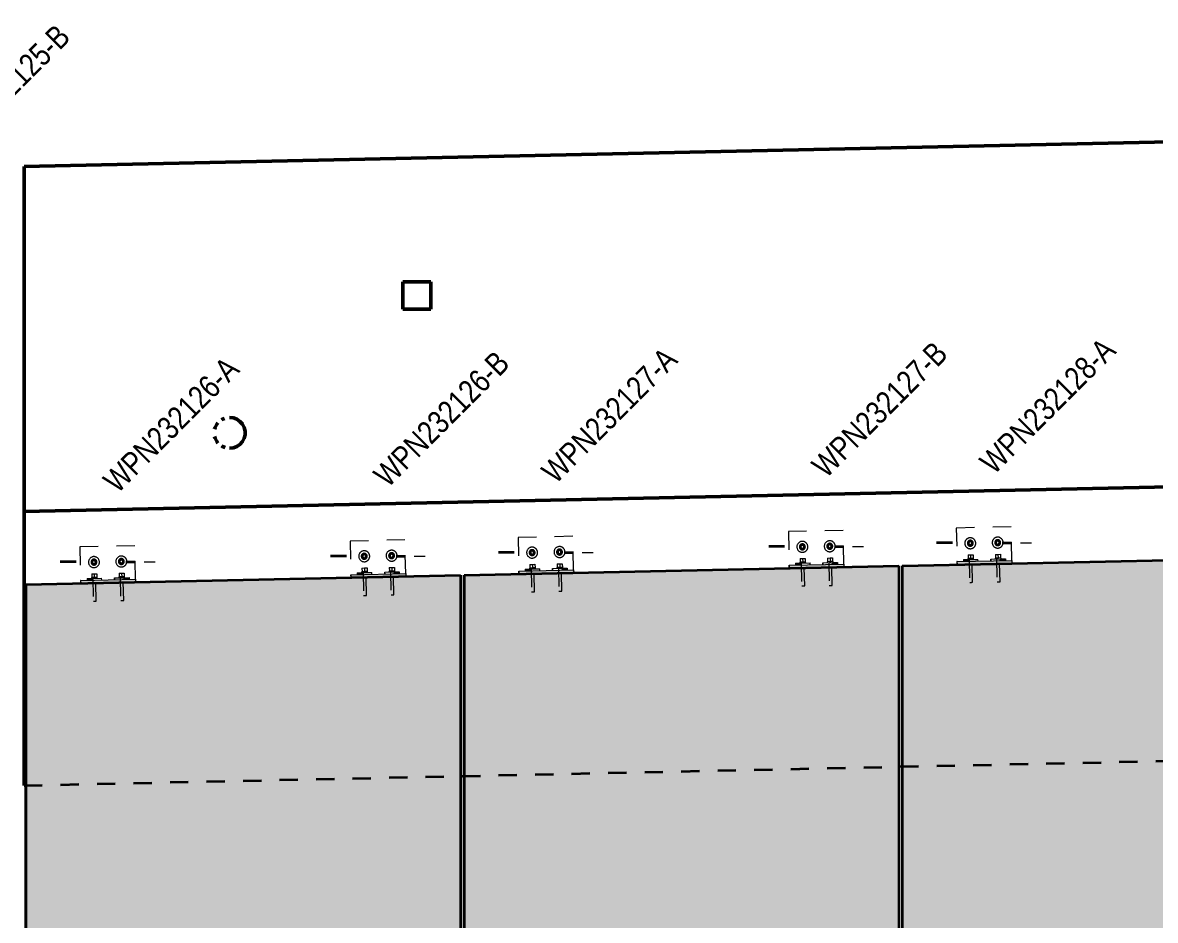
# Model space of a CAD drawing. Header units: metres. Extents: x -1146 to -1084, y 3 to 546.
# Drawn here: x -1102.84 to -1096.64, y 17.47 to 22.38 of the extents above; entities that cross this region are included whole.
import ezdxf

# ---------------------------------------------------------------- set-up
doc = ezdxf.new("R2010")
doc.units = ezdxf.units.M
doc.linetypes.add('JacobsDash', pattern=[0.0045, 0.003, -0.0015])
for name, color, linetype, lineweight in [('A-DETL', 7, 'Continuous', 13), ('A-GENM', 7, 'Continuous', 35), ('S-BEAM', 7, 'Continuous', 50), ('S-FNDN', 7, 'Continuous', 50), ('S-FNDN-HDLN', 7, 'JacobsDash', 18), ('S-FNDN-IDEN', 7, 'Continuous', 18), ('S-FSTN', 7, 'Continuous', 18)]:
    doc.layers.add(name, color=color, linetype=linetype, lineweight=lineweight)
doc.styles.add('Arial Narrow', font='ARIALN.TTF', dxfattribs={"height": 0.125})

# ---------------------------------------------------------------- blocks, each defined once
blk = doc.blocks.new('BR08_20_GEN_WPC_PrecastPanel_Wall__4point - BR08_20_GEN_WPC_PrecastPanel_Wall__4point-8403113-DRG-2873193 - ELEVATION - FASCIA PANEL AT ABUTMENT B')
at = {"layer": 'A-GENM', "true_color": 0xc0c0c0}
h = blk.add_hatch(color=9, dxfattribs=at)
h.paths.add_polyline_path([(-1131.0121, 19.4074), (-1131.0119, 19.4074), (-1130.8249, 19.4114)])
h.paths.add_polyline_path([(-1129.2318, 19.4456), (-1129.2318, 19.4456), (-1129.1832, 19.4466)])
for points in [[(-1128.632, 14.7133), (-1128.632, 19.4585), (-1131.0119, 19.4074), (-1131.0119, 14.7238)], [(-1131.0121, 14.7238), (-1131.0119, 14.7238), (-1131.0121, 18.0756)]]:
    blk.add_hatch(color=9, dxfattribs=at).paths.add_polyline_path(points)
at = {"layer": 'A-GENM'}
for p, q in [((-1131.0119, 19.4074), (-1128.632, 19.4585)), ((-1128.632, 19.4585), (-1128.632, 14.7133)), ((-1131.0121, 19.4074), (-1131.0119, 19.4074)), ((-1131.0121, 19.4074), (-1131.0121, 14.7238)), ((-1131.0119, 14.7238), (-1131.0119, 19.4074)), ((-1131.0121, 14.7238), (-1131.0119, 14.7238)), ((-1128.632, 14.7133), (-1131.0119, 14.7238))]:
    blk.add_line(p, q, dxfattribs=at)
blk = doc.blocks.new('BR08_20_GEN_WPC_PrecastPanel_Wall__4point - BR08_20_GEN_WPC_PrecastPanel_Wall__4point-8403114-DRG-2873193 - ELEVATION - FASCIA PANEL AT ABUTMENT B')
at = {"layer": 'A-GENM', "true_color": 0xc0c0c0}
h = blk.add_hatch(color=9, dxfattribs=at)
h.paths.add_polyline_path([(-1133.412, 19.3558), (-1133.4047, 19.356), (-1133.4047, 19.356)])
h.paths.add_polyline_path([(-1131.6318, 19.394), (-1131.6318, 19.394), (-1131.5871, 19.3949)])
for points in [[(-1131.032, 14.7229), (-1131.0319, 19.4068), (-1133.4119, 19.3558), (-1133.4119, 14.7292), (-1131.9976, 14.7254)], [(-1133.412, 14.7292), (-1133.4119, 14.7292), (-1133.412, 18.0756)]]:
    blk.add_hatch(color=9, dxfattribs=at).paths.add_polyline_path(points)
at = {"layer": 'A-GENM'}
for p, q in [((-1133.4119, 19.3558), (-1131.0319, 19.4068)), ((-1131.0319, 19.4068), (-1131.032, 14.7229)), ((-1133.412, 19.3558), (-1133.4119, 19.3558)), ((-1133.412, 19.3558), (-1133.412, 14.7292)), ((-1133.4119, 14.7292), (-1133.4119, 19.3558)), ((-1133.412, 14.7292), (-1133.4119, 14.7292)), ((-1131.032, 14.7229), (-1133.4119, 14.7292))]:
    blk.add_line(p, q, dxfattribs=at)
blk = doc.blocks.new('BR08_20_GEN_WPC_PrecastPanel_Wall__4point - BR08_20_GEN_WPC_PrecastPanel_Wall__4point-8391037-DRG-2873193 - ELEVATION - FASCIA PANEL AT ABUTMENT B')
at = {"layer": 'A-GENM', "true_color": 0xc0c0c0}
h = blk.add_hatch(color=9, dxfattribs=at)
h.paths.add_polyline_path([(-1135.5117, 19.3105), (-1135.5117, 19.3105), (-1135.4569, 19.3117)])
h.paths.add_polyline_path([(-1135.8118, 19.3041), (-1135.8117, 19.3041), (-1135.75, 19.3054)])
h.paths.add_polyline_path([(-1134.0316, 19.3423), (-1134.0316, 19.3423), (-1133.991, 19.3432)])
for points in [[(-1133.4318, 14.7293), (-1133.4317, 19.3552), (-1135.8117, 19.3041), (-1135.8117, 14.7432)], [(-1135.8118, 14.7432), (-1135.8117, 14.7432), (-1135.8118, 18.0756)]]:
    blk.add_hatch(color=9, dxfattribs=at).paths.add_polyline_path(points)
at = {"layer": 'A-GENM'}
for p, q in [((-1135.8118, 19.3041), (-1135.8117, 19.3041)), ((-1135.8118, 19.3041), (-1135.8118, 14.7432)), ((-1135.8117, 19.3041), (-1133.4317, 19.3552)), ((-1135.8117, 14.7432), (-1135.8117, 19.3041)), ((-1133.4317, 19.3552), (-1133.4318, 14.7293)), ((-1135.8118, 14.7432), (-1135.8117, 14.7432)), ((-1133.4318, 14.7293), (-1135.8117, 14.7432))]:
    blk.add_line(p, q, dxfattribs=at)
blk = doc.blocks.new('20_BR04_Wall_Panel_Bracket_Connection - 20_BR04_Wall_Panel_Bracket_Connection-V9-DRG-2873193 - ELEVATION - FASCIA PANEL AT ABUTMENT B')
at = {"layer": 'S-FSTN', "linetype": 'JacobsDash', "lineweight": 9, "true_color": 0xc0c0c0}
for points in [[(-1130.712, 19.4138), (-1130.4121, 19.4203), (-1130.4124, 19.4362), (-1130.7124, 19.4298), (-1130.7123, 19.4253)], [(-1130.6774, 19.4306), (-1130.6401, 19.4314), (-1130.6447, 19.4344), (-1130.6504, 19.4391), (-1130.6518, 19.4411), (-1130.6776, 19.4406), (-1130.6775, 19.4362)], [(-1130.4845, 19.4347), (-1130.4475, 19.4355), (-1130.4477, 19.4455), (-1130.4734, 19.4449), (-1130.4779, 19.4401), (-1130.4826, 19.4362)]]:
    blk.add_hatch(color=9, dxfattribs=at).paths.add_polyline_path(points)
at = {"layer": 'S-FSTN', "linetype": 'JacobsDash', "lineweight": 9}
for p, q in [((-1130.4166, 19.6202), (-1130.7165, 19.6138)), ((-1130.7165, 19.6138), (-1130.7125, 19.4298)), ((-1130.7165, 19.6138), (-1130.7165, 19.6138)), ((-1130.4126, 19.4362), (-1130.4166, 19.6202)), ((-1130.6398, 19.5605), (-1130.6398, 19.5605)), ((-1130.4898, 19.5638), (-1130.4898, 19.5638)), ((-1130.6398, 19.5385), (-1130.6399, 19.5385)), ((-1130.6399, 19.5225), (-1130.6397, 19.5225)), ((-1130.6396, 19.5005), (-1130.6396, 19.5005)), ((-1130.4898, 19.5417), (-1130.49, 19.5417)), ((-1130.4899, 19.5257), (-1130.4897, 19.5257)), ((-1130.4896, 19.5038), (-1130.4896, 19.5038)), ((-1130.7126, 19.4298), (-1130.7122, 19.4138)), ((-1130.7124, 19.4298), (-1130.7126, 19.4298)), ((-1130.7125, 19.4298), (-1130.7124, 19.4298)), ((-1130.6777, 19.4406), (-1130.6775, 19.4306)), ((-1130.6518, 19.4411), (-1130.5976, 19.4423)), ((-1130.5974, 19.4323), (-1130.5976, 19.4423)), ((-1130.5277, 19.4438), (-1130.5275, 19.4338)), ((-1130.5276, 19.4438), (-1130.4732, 19.4449)), ((-1130.5274, 19.4338), (-1130.5276, 19.4438))]:
    blk.add_line(p, q, dxfattribs=at)
at = {"layer": 'S-FSTN', "lineweight": 9}
for p, q in [((-1130.7124, 19.4298), (-1130.4124, 19.4362)), ((-1130.712, 19.4138), (-1130.7124, 19.4298)), ((-1130.6776, 19.4406), (-1130.6518, 19.4411)), ((-1130.6776, 19.4406), (-1130.6774, 19.4306)), ((-1130.4731, 19.4449), (-1130.4477, 19.4455)), ((-1130.4477, 19.4455), (-1130.4475, 19.4355)), ((-1130.4124, 19.4362), (-1130.4121, 19.4203))]:
    blk.add_line(p, q, dxfattribs=at)
at = {"layer": 'S-FSTN', "linetype": 'JacobsDash', "lineweight": 9}
for centre, major_axis, start_param, end_param in [((-1130.6397, 19.5305), (0, 0.03), 0.02147, 3.163063), ((-1130.6397, 19.5305), (0, 0.03), 3.163063, 6.304656), ((-1130.4897, 19.5338), (0, 0.03), 0.02147, 3.163063), ((-1130.4897, 19.5338), (0, 0.009), 0.02147, 3.163063), ((-1130.4897, 19.5338), (0, 0.03), 3.163063, 6.304656), ((-1130.4897, 19.5338), (0, 0.009), 3.163063, 6.304656), ((-1130.6397, 19.5305), (0, 0.009), 0.02147, 3.163063), ((-1130.6399, 19.5305), (0, 0.008), 0.266075, 2.909045), ((-1130.6397, 19.5305), (0, 0.008), 0.02147, 3.163063), ((-1130.6397, 19.5305), (0, 0.009), 3.163063, 6.304656), ((-1130.6397, 19.5305), (0, 0.008), 3.163063, 6.304656), ((-1130.6399, 19.5305), (0, 0.008), 5.8221, 6.028614), ((-1130.6399, 19.5305), (0, 0.008), 3.435689, 3.638461), ((-1130.6399, 19.5305), (0, 0.008), 3.811191, 4.085731), ((-1130.6399, 19.5305), (0, 0.008), 4.899432, 5.091886), ((-1130.6399, 19.5305), (0, 0.008), 4.377751, 4.566369), ((-1130.4899, 19.5338), (0, 0.008), 0.266075, 2.909045), ((-1130.4898, 19.5338), (0, 0.008), 0.02147, 3.163063), ((-1130.4898, 19.5338), (0, 0.008), 3.16309, 6.304683), ((-1130.4899, 19.5338), (0, 0.008), 5.8221, 6.028614), ((-1130.4899, 19.5338), (0, 0.008), 3.435689, 3.638461), ((-1130.4899, 19.5338), (0, 0.008), 5.376748, 5.661767), ((-1130.4899, 19.5338), (0, 0.008), 4.099622, 4.320899), ((-1130.4899, 19.5338), (0, 0.008), 4.644466, 4.823253)]:
    blk.add_ellipse(centre, major_axis=major_axis, ratio=0.999999, start_param=start_param, end_param=end_param, dxfattribs=at)
blk = doc.blocks.new('Anchor Bolt -HAB - HAB H16 x 165-V40-DRG-2873193 - ELEVATION - FASCIA PANEL AT ABUTMENT B')
at = {"layer": 'S-FSTN', "linetype": 'JacobsDash', "lineweight": 9}
for p, q in [((-1130.504, 19.4493), (-1130.5038, 19.4443)), ((-1130.5022, 19.4693), (-1130.4882, 19.4696)), ((-1130.5022, 19.4693), (-1130.5018, 19.4493)), ((-1130.4878, 19.4496), (-1130.5018, 19.4493)), ((-1130.4957, 19.4445), (-1130.493, 19.3194)), ((-1130.4882, 19.4696), (-1130.4742, 19.4699)), ((-1130.4882, 19.4696), (-1130.4878, 19.4496)), ((-1130.4738, 19.4499), (-1130.4878, 19.4496)), ((-1130.477, 19.3197), (-1130.4797, 19.4448)), ((-1130.4742, 19.4699), (-1130.4738, 19.4499)), ((-1130.4715, 19.445), (-1130.4717, 19.45))]:
    blk.add_line(p, q, dxfattribs=at)
for centre, major_axis, start_param, end_param in [((-1130.4878, 19.4496), (0.0162, 0.0003), 3.142613, 3.666212), ((-1130.4878, 19.4496), (0.0162, 0.0003), 4.50397, 4.71341), ((-1130.4878, 19.4496), (0.0162, 0.0003), 4.71341, 4.922849), ((-1130.4878, 19.4496), (0.0162, 0.0003), 5.760607, 6.283185), ((-1130.485, 19.3195), (0.008, 0.00017), 3.142613, 6.283185)]:
    blk.add_ellipse(centre, major_axis=major_axis, ratio=0.000022, start_param=start_param, end_param=end_param, dxfattribs=at)
blk = doc.blocks.new('Anchor Bolt -HAB - HAB H16 x 85-V41-DRG-2873193 - ELEVATION - FASCIA PANEL AT ABUTMENT B')
at = {"layer": 'S-FSTN', "linetype": 'JacobsDash', "lineweight": 9}
for p, q in [((-1130.49, 19.5499), (-1130.5039, 19.5415)), ((-1130.4759, 19.5421), (-1130.49, 19.5499)), ((-1130.4898, 19.5499), (-1130.4898, 19.5499)), ((-1130.4755, 19.526), (-1130.4759, 19.5421)), ((-1130.5039, 19.5415), (-1130.5035, 19.5254)), ((-1130.5035, 19.5254), (-1130.4893, 19.5176)), ((-1130.4897, 19.5176), (-1130.4897, 19.5176)), ((-1130.4893, 19.5176), (-1130.4755, 19.526))]:
    blk.add_line(p, q, dxfattribs=at)
for start_param, end_param in [(0.027419, 1.068668), (0.790926, 0.806868), (0.52533, 0.545069), (0.28327, 0.297786), (5.266513, 6.297242), (6.030668, 6.042856), (5.781057, 5.798424), (5.519257, 5.529778), (4.733859, 5.246099), (1.068668, 1.592267), (1.592267, 2.115865), (2.115865, 3.158107), (2.377665, 2.393463), (2.639464, 2.659119), (2.886872, 2.901264), (3.172245, 4.20109), (3.424862, 3.436815), (3.669407, 3.686662), (3.938089, 3.948461), (4.22162, 4.733859)]:
    blk.add_ellipse((-1130.4897, 19.5338), major_axis=(0, 0.0162), ratio=0.999999, start_param=start_param, end_param=end_param, dxfattribs=at)
blk = doc.blocks.new('Anchor Bolt -HAB - HAB H16 x 85-V42-DRG-2873193 - ELEVATION - FASCIA PANEL AT ABUTMENT B')
at = {"layer": 'S-FSTN', "linetype": 'JacobsDash', "lineweight": 9}
for p, q in [((-1130.64, 19.5467), (-1130.6538, 19.5383)), ((-1130.6258, 19.5389), (-1130.64, 19.5467)), ((-1130.6397, 19.5467), (-1130.6397, 19.5467)), ((-1130.6538, 19.5383), (-1130.6535, 19.5222)), ((-1130.6535, 19.5222), (-1130.6393, 19.5144)), ((-1130.6396, 19.5144), (-1130.6396, 19.5144)), ((-1130.6393, 19.5144), (-1130.6255, 19.5228)), ((-1130.6255, 19.5228), (-1130.6258, 19.5389))]:
    blk.add_line(p, q, dxfattribs=at)
for start_param, end_param in [(0.027425, 1.068668), (0.525271, 0.545069), (0.28327, 0.297943), (5.266516, 6.297253), (6.030836, 6.042856), (5.781057, 5.798368), (5.519257, 5.529789), (1.073404, 1.592267), (1.592296, 2.111158), (2.115865, 3.158103), (0.790929, 0.806868), (2.377665, 2.393455), (2.639464, 2.659149), (2.886822, 2.901264), (3.172241, 4.201087), (3.669435, 3.686662), (3.938075, 3.948461), (4.733859, 5.247182), (4.220542, 4.733859)]:
    blk.add_ellipse((-1130.6397, 19.5305), major_axis=(0, 0.0162), ratio=0.999999, start_param=start_param, end_param=end_param, dxfattribs=at)
blk = doc.blocks.new('20_BR04_Wall_Panel_Bracket_Connection - 20_BR04_Wall_Panel_Bracket_Connection-V45-DRG-2873193 - ELEVATION - FASCIA PANEL AT ABUTMENT B')
at = {"layer": 'S-FSTN', "linetype": 'JacobsDash', "lineweight": 9, "true_color": 0xc0c0c0}
for points in [[(-1133.112, 19.3623), (-1132.812, 19.3687), (-1132.8124, 19.3847), (-1133.1123, 19.3783)], [(-1133.0773, 19.379), (-1133.04, 19.3798), (-1133.0447, 19.3829), (-1133.0503, 19.3875), (-1133.0517, 19.3896), (-1133.0775, 19.389), (-1133.0775, 19.3847)], [(-1132.8844, 19.3831), (-1132.8474, 19.3839), (-1132.8476, 19.3939), (-1132.8733, 19.3934), (-1132.8778, 19.3885), (-1132.8825, 19.3847)]]:
    blk.add_hatch(color=9, dxfattribs=at).paths.add_polyline_path(points)
at = {"layer": 'S-FSTN', "linetype": 'JacobsDash', "lineweight": 9}
for p, q in [((-1132.8165, 19.5686), (-1133.1164, 19.5622)), ((-1133.1164, 19.5622), (-1133.1125, 19.3783)), ((-1133.1164, 19.5622), (-1133.1164, 19.5622)), ((-1132.8126, 19.3847), (-1132.8165, 19.5686)), ((-1133.0397, 19.487), (-1133.0399, 19.487)), ((-1133.0397, 19.509), (-1133.0397, 19.509)), ((-1132.8897, 19.4902), (-1132.8899, 19.4902)), ((-1132.8898, 19.5122), (-1132.8898, 19.5122)), ((-1133.0398, 19.471), (-1133.0396, 19.471)), ((-1133.0395, 19.449), (-1133.0395, 19.449)), ((-1132.8898, 19.4742), (-1132.8897, 19.4742)), ((-1132.8895, 19.4522), (-1132.8895, 19.4522)), ((-1133.1125, 19.3783), (-1133.1123, 19.3783)), ((-1133.1125, 19.3783), (-1133.1122, 19.3623)), ((-1133.1123, 19.3783), (-1133.1125, 19.3783)), ((-1133.0776, 19.389), (-1133.0774, 19.379)), ((-1133.0517, 19.3896), (-1132.9976, 19.3907)), ((-1132.9974, 19.3807), (-1132.9976, 19.3907)), ((-1132.9277, 19.3922), (-1132.9274, 19.3822)), ((-1132.9276, 19.3922), (-1132.8734, 19.3934)), ((-1132.9274, 19.3822), (-1132.9276, 19.3922))]:
    blk.add_line(p, q, dxfattribs=at)
at = {"layer": 'S-FSTN', "lineweight": 9}
for p, q in [((-1133.1123, 19.3783), (-1132.8124, 19.3847)), ((-1133.112, 19.3623), (-1133.1123, 19.3783)), ((-1133.0775, 19.389), (-1133.0517, 19.3896)), ((-1133.0775, 19.389), (-1133.0773, 19.379)), ((-1132.8733, 19.3934), (-1132.8476, 19.3939)), ((-1132.8476, 19.3939), (-1132.8474, 19.3839)), ((-1132.8124, 19.3847), (-1132.812, 19.3687))]:
    blk.add_line(p, q, dxfattribs=at)
at = {"layer": 'S-FSTN', "linetype": 'JacobsDash', "lineweight": 9}
for centre, major_axis, start_param, end_param in [((-1133.0396, 19.479), (0, 0.03), 0.02142, 3.163012), ((-1133.0396, 19.479), (0, 0.009), 0.02142, 3.163012), ((-1133.0398, 19.479), (0, 0.008), 0.266024, 2.908998), ((-1133.0397, 19.479), (0, 0.008), 0.02142, 3.163012), ((-1133.0396, 19.479), (0, 0.03), 3.163012, 6.304605), ((-1133.0396, 19.479), (0, 0.009), 3.163012, 6.304605), ((-1133.0397, 19.479), (0, 0.008), 3.163012, 6.304605), ((-1133.0398, 19.479), (0, 0.008), 5.822058, 6.028568), ((-1133.0398, 19.479), (0, 0.008), 4.899384, 5.091832), ((-1132.8896, 19.4822), (0, 0.03), 0.02142, 3.163012), ((-1132.8896, 19.4822), (0, 0.009), 0.02142, 3.163012), ((-1132.8899, 19.4822), (0, 0.008), 0.266024, 2.908998), ((-1132.8897, 19.4822), (0, 0.008), 0.02142, 3.163012), ((-1132.8896, 19.4822), (0, 0.03), 3.163012, 6.304605), ((-1132.8897, 19.4822), (0, 0.008), 3.163012, 6.304605), ((-1132.8896, 19.4822), (0, 0.009), 3.163012, 6.304605), ((-1132.8899, 19.4822), (0, 0.008), 5.822058, 6.028568), ((-1132.8899, 19.4822), (0, 0.008), 5.376703, 5.66171), ((-1132.8899, 19.4822), (0, 0.008), 4.644415, 4.823202), ((-1133.0398, 19.479), (0, 0.008), 3.435643, 3.638419), ((-1133.0398, 19.479), (0, 0.008), 3.811134, 4.085687), ((-1133.0398, 19.479), (0, 0.008), 4.377698, 4.56632), ((-1132.8899, 19.4822), (0, 0.008), 3.435643, 3.638419), ((-1132.8899, 19.4822), (0, 0.008), 4.099567, 4.320853)]:
    blk.add_ellipse(centre, major_axis=major_axis, ratio=0.999999, start_param=start_param, end_param=end_param, dxfattribs=at)
blk = doc.blocks.new('20_BR04_Wall_Panel_Bracket_Connection - 20_BR04_Wall_Panel_Bracket_Connection-V46-DRG-2873193 - ELEVATION - FASCIA PANEL AT ABUTMENT B')
at = {"layer": 'S-FSTN', "linetype": 'JacobsDash', "lineweight": 9, "true_color": 0xc0c0c0}
for points in [[(-1131.5972, 19.4107), (-1131.5599, 19.4115), (-1131.5645, 19.4146), (-1131.5701, 19.4192), (-1131.5716, 19.4213), (-1131.5974, 19.4207), (-1131.5973, 19.4164)], [(-1131.4043, 19.4148), (-1131.3672, 19.4156), (-1131.3674, 19.4256), (-1131.3931, 19.4251), (-1131.3976, 19.4202), (-1131.4024, 19.4164)], [(-1131.6318, 19.394), (-1131.3318, 19.4004), (-1131.3322, 19.4164), (-1131.6321, 19.41)]]:
    blk.add_hatch(color=9, dxfattribs=at).paths.add_polyline_path(points)
at = {"layer": 'S-FSTN', "linetype": 'JacobsDash', "lineweight": 9}
for p, q in [((-1131.6362, 19.5939), (-1131.6363, 19.5939)), ((-1131.3363, 19.6003), (-1131.6362, 19.5939)), ((-1131.6362, 19.5939), (-1131.6323, 19.41)), ((-1131.4096, 19.5439), (-1131.4096, 19.5439)), ((-1131.3324, 19.4164), (-1131.3363, 19.6003)), ((-1131.5595, 19.5187), (-1131.5597, 19.5187)), ((-1131.5596, 19.5407), (-1131.5596, 19.5407)), ((-1131.5596, 19.5027), (-1131.5595, 19.5027)), ((-1131.5593, 19.4807), (-1131.5593, 19.4807)), ((-1131.4095, 19.5219), (-1131.4097, 19.5219)), ((-1131.4097, 19.5059), (-1131.4095, 19.5059)), ((-1131.4094, 19.4839), (-1131.4094, 19.4839)), ((-1131.5975, 19.4207), (-1131.5972, 19.4107)), ((-1131.5715, 19.4213), (-1131.5174, 19.4224)), ((-1131.5172, 19.4124), (-1131.5174, 19.4224)), ((-1131.4475, 19.4239), (-1131.4473, 19.4139)), ((-1131.4474, 19.4239), (-1131.3932, 19.4251)), ((-1131.4472, 19.4139), (-1131.4474, 19.4239)), ((-1131.6323, 19.41), (-1131.6322, 19.41)), ((-1131.6323, 19.41), (-1131.632, 19.394)), ((-1131.6321, 19.41), (-1131.6323, 19.41))]:
    blk.add_line(p, q, dxfattribs=at)
at = {"layer": 'S-FSTN', "lineweight": 9}
for p, q in [((-1131.5974, 19.4207), (-1131.5716, 19.4213)), ((-1131.5974, 19.4207), (-1131.5972, 19.4107)), ((-1131.3931, 19.4251), (-1131.3674, 19.4256)), ((-1131.3674, 19.4256), (-1131.3672, 19.4156)), ((-1131.6321, 19.41), (-1131.3322, 19.4164)), ((-1131.6318, 19.394), (-1131.6321, 19.41)), ((-1131.3322, 19.4164), (-1131.3318, 19.4004))]:
    blk.add_line(p, q, dxfattribs=at)
at = {"layer": 'S-FSTN', "linetype": 'JacobsDash', "lineweight": 9}
for centre, major_axis, start_param, end_param in [((-1131.4095, 19.5139), (0, 0.03), 0.02142, 3.163012), ((-1131.4095, 19.5139), (0, 0.03), 3.163012, 6.304605), ((-1131.5594, 19.5107), (0, 0.03), 0.02142, 3.163012), ((-1131.5594, 19.5107), (0, 0.009), 0.021461, 3.163054), ((-1131.5597, 19.5107), (0, 0.008), 0.266024, 2.908998), ((-1131.5595, 19.5107), (0, 0.008), 0.02142, 3.163012), ((-1131.5594, 19.5107), (0, 0.03), 3.163012, 6.304605), ((-1131.5595, 19.5107), (0, 0.008), 3.163012, 6.304605), ((-1131.5594, 19.5107), (0, 0.009), 3.163012, 6.304605), ((-1131.5597, 19.5107), (0, 0.008), 5.822058, 6.028568), ((-1131.5597, 19.5107), (0, 0.008), 3.435643, 3.638419), ((-1131.5597, 19.5107), (0, 0.008), 3.811134, 4.085687), ((-1131.5597, 19.5107), (0, 0.008), 4.899384, 5.091832), ((-1131.5597, 19.5107), (0, 0.008), 4.377698, 4.56632), ((-1131.4095, 19.5139), (0, 0.009), 0.02142, 3.163012), ((-1131.4095, 19.5139), (0, 0.008), 0.021455, 3.163047), ((-1131.4097, 19.5139), (0, 0.008), 0.266024, 2.901213), ((-1131.4095, 19.5139), (0, 0.009), 3.163012, 6.304605), ((-1131.4095, 19.5139), (0, 0.008), 3.163012, 6.304605), ((-1131.4097, 19.5139), (0, 0.008), 5.822058, 6.028568), ((-1131.4097, 19.5139), (0, 0.008), 3.435643, 3.638419), ((-1131.4097, 19.5139), (0, 0.008), 5.376703, 5.66171), ((-1131.4097, 19.5139), (0, 0.008), 4.099567, 4.320853), ((-1131.4097, 19.5139), (0, 0.008), 4.644415, 4.823202)]:
    blk.add_ellipse(centre, major_axis=major_axis, ratio=0.999999, start_param=start_param, end_param=end_param, dxfattribs=at)
blk = doc.blocks.new('Anchor Bolt -HAB - HAB H16 x 165-V34-DRG-2873193 - ELEVATION - FASCIA PANEL AT ABUTMENT B')
at = {"layer": 'S-FSTN', "linetype": 'JacobsDash', "lineweight": 9}
for p, q in [((-1125.704, 19.5524), (-1125.7039, 19.5474)), ((-1125.7023, 19.5724), (-1125.6883, 19.5727)), ((-1125.7023, 19.5724), (-1125.7018, 19.5524)), ((-1125.6878, 19.5527), (-1125.7018, 19.5524)), ((-1125.6957, 19.5475), (-1125.6931, 19.4224)), ((-1125.6883, 19.5727), (-1125.6743, 19.573)), ((-1125.6883, 19.5727), (-1125.6878, 19.5527)), ((-1125.6739, 19.553), (-1125.6878, 19.5527)), ((-1125.6771, 19.4228), (-1125.6797, 19.5479)), ((-1125.6743, 19.573), (-1125.6739, 19.553)), ((-1125.6716, 19.5481), (-1125.6717, 19.553))]:
    blk.add_line(p, q, dxfattribs=at)
for centre, major_axis, start_param, end_param in [((-1125.6879, 19.5527), (0.0162, 0.0003), 3.142613, 3.666212), ((-1125.6879, 19.5527), (0.0162, 0.0003), 4.50397, 4.71341), ((-1125.6879, 19.5527), (0.0162, 0.0003), 4.71341, 4.922849), ((-1125.6879, 19.5527), (0.0162, 0.0003), 5.760607, 6.283185), ((-1125.6851, 19.4226), (0.008, 0.00017), 3.142613, 6.283185)]:
    blk.add_ellipse(centre, major_axis=major_axis, ratio=0.000022, start_param=start_param, end_param=end_param, dxfattribs=at)
blk = doc.blocks.new('Anchor Bolt -HAB - HAB H16 x 165-V47-DRG-2873193 - ELEVATION - FASCIA PANEL AT ABUTMENT B')
at = {"layer": 'S-FSTN', "linetype": 'JacobsDash', "lineweight": 9}
for p, q in [((-1133.0539, 19.3945), (-1133.0537, 19.3895)), ((-1133.0521, 19.4145), (-1133.0381, 19.4148)), ((-1133.0521, 19.4145), (-1133.0517, 19.3946)), ((-1133.0377, 19.3949), (-1133.0517, 19.3946)), ((-1133.0456, 19.3897), (-1133.0429, 19.2646)), ((-1133.0381, 19.4148), (-1133.0241, 19.4151)), ((-1133.0381, 19.4148), (-1133.0377, 19.3949)), ((-1133.0237, 19.3952), (-1133.0377, 19.3949)), ((-1133.0269, 19.2649), (-1133.0296, 19.39)), ((-1133.0241, 19.4151), (-1133.0237, 19.3952)), ((-1133.0214, 19.3902), (-1133.0216, 19.3952))]:
    blk.add_line(p, q, dxfattribs=at)
for centre, major_axis, start_param, end_param in [((-1133.0377, 19.3949), (0.0162, 0.0003), 3.142613, 3.477999), ((-1133.0377, 19.3949), (0.0162, 0.0003), 3.491679, 3.666212), ((-1133.0377, 19.3949), (0.0162, 0.0003), 4.50397, 4.71341), ((-1133.0377, 19.3949), (0.0162, 0.0003), 4.71341, 4.922849), ((-1133.0377, 19.3949), (0.0162, 0.0003), 5.760607, 6.283185), ((-1133.0349, 19.2648), (0.008, 0.00017), 3.142613, 6.283185)]:
    blk.add_ellipse(centre, major_axis=major_axis, ratio=0.000022, start_param=start_param, end_param=end_param, dxfattribs=at)
blk = doc.blocks.new('Anchor Bolt -HAB - HAB H16 x 85-V48-DRG-2873193 - ELEVATION - FASCIA PANEL AT ABUTMENT B')
at = {"layer": 'S-FSTN', "linetype": 'JacobsDash', "lineweight": 9}
for p, q in [((-1132.89, 19.4983), (-1132.9038, 19.49)), ((-1132.9038, 19.49), (-1132.9034, 19.4738)), ((-1132.8758, 19.4906), (-1132.89, 19.4983)), ((-1132.8897, 19.4983), (-1132.8897, 19.4983)), ((-1132.8755, 19.4744), (-1132.8758, 19.4906)), ((-1132.9034, 19.4738), (-1132.8893, 19.466)), ((-1132.8896, 19.466), (-1132.8896, 19.466)), ((-1132.8893, 19.466), (-1132.8755, 19.4744))]:
    blk.add_line(p, q, dxfattribs=at)
for start_param, end_param in [(1.068617, 1.592216), (1.592216, 2.115815), (0.027368, 1.068617), (0.790875, 0.806818), (0.52528, 0.545018), (0.283219, 0.297735), (5.266463, 6.297191), (6.030618, 6.042806), (5.781006, 5.798373), (5.519207, 5.529727), (4.733836, 5.246075), (4.221569, 4.733809), (2.115815, 3.158056), (2.377614, 2.393413), (2.639414, 2.659069), (2.886821, 2.901213), (3.172195, 4.201039), (3.424812, 3.436764), (3.669356, 3.686611), (3.938039, 3.94841)]:
    blk.add_ellipse((-1132.8896, 19.4822), major_axis=(0, 0.0162), ratio=0.999999, start_param=start_param, end_param=end_param, dxfattribs=at)
blk = doc.blocks.new('Anchor Bolt -HAB - HAB H16 x 85-V49-DRG-2873193 - ELEVATION - FASCIA PANEL AT ABUTMENT B')
at = {"layer": 'S-FSTN', "linetype": 'JacobsDash', "lineweight": 9}
for p, q in [((-1133.0399, 19.4951), (-1133.0537, 19.4867)), ((-1133.0537, 19.4867), (-1133.0534, 19.4706)), ((-1133.0258, 19.4873), (-1133.0399, 19.4951)), ((-1133.0397, 19.4951), (-1133.0397, 19.4951)), ((-1133.0254, 19.4712), (-1133.0258, 19.4873)), ((-1133.0534, 19.4706), (-1133.0392, 19.4628)), ((-1133.0396, 19.4628), (-1133.0395, 19.4628)), ((-1133.0392, 19.4628), (-1133.0254, 19.4712))]:
    blk.add_line(p, q, dxfattribs=at)
for start_param, end_param in [(1.073353, 1.592216), (0.027404, 1.068647), (0.790878, 0.806818), (0.52522, 0.545018), (0.283219, 0.297892), (5.266466, 6.297202), (6.030785, 6.042806), (5.781006, 5.798317), (5.519207, 5.529738), (4.733836, 5.247159), (1.592216, 2.111079), (2.115815, 3.158053), (2.377614, 2.393405), (2.639414, 2.659099), (2.886771, 2.901213), (3.17219, 4.201037), (3.424812, 3.436709), (3.669384, 3.686611), (3.938024, 3.94841), (4.220491, 4.733809)]:
    blk.add_ellipse((-1133.0396, 19.479), major_axis=(0, 0.0162), ratio=0.999999, start_param=start_param, end_param=end_param, dxfattribs=at)
blk = doc.blocks.new('20_BR04_Wall_Panel_Bracket_Connection - 20_BR04_Wall_Panel_Bracket_Connection-V50-DRG-2873193 - ELEVATION - FASCIA PANEL AT ABUTMENT B')
at = {"layer": 'S-FSTN', "linetype": 'JacobsDash', "lineweight": 9, "true_color": 0xc0c0c0}
for points in [[(-1135.5117, 19.3105), (-1135.2118, 19.317), (-1135.2122, 19.333), (-1135.5121, 19.3265)], [(-1135.4771, 19.3273), (-1135.4398, 19.3281), (-1135.4445, 19.3311), (-1135.4501, 19.3358), (-1135.4516, 19.3378), (-1135.4773, 19.3373), (-1135.4773, 19.333)], [(-1135.2842, 19.3314), (-1135.2472, 19.3322), (-1135.2474, 19.3422), (-1135.2731, 19.3417), (-1135.2776, 19.3368), (-1135.2823, 19.333)]]:
    blk.add_hatch(color=9, dxfattribs=at).paths.add_polyline_path(points)
at = {"layer": 'S-FSTN', "linetype": 'JacobsDash', "lineweight": 9}
for p, q in [((-1135.5162, 19.5105), (-1135.5163, 19.5105)), ((-1135.2163, 19.5169), (-1135.5162, 19.5105)), ((-1135.5162, 19.5105), (-1135.5123, 19.3265)), ((-1135.2123, 19.333), (-1135.2163, 19.5169)), ((-1135.4395, 19.4352), (-1135.4397, 19.4352)), ((-1135.4396, 19.4192), (-1135.4394, 19.4192)), ((-1135.4395, 19.4572), (-1135.4395, 19.4572)), ((-1135.2895, 19.4385), (-1135.2897, 19.4385)), ((-1135.2896, 19.4605), (-1135.2896, 19.4605)), ((-1135.2896, 19.4225), (-1135.2895, 19.4225)), ((-1135.4393, 19.3972), (-1135.4393, 19.3972)), ((-1135.2893, 19.4005), (-1135.2893, 19.4005)), ((-1135.5123, 19.3265), (-1135.5121, 19.3265)), ((-1135.5123, 19.3265), (-1135.512, 19.3105)), ((-1135.5121, 19.3265), (-1135.5123, 19.3265)), ((-1135.4774, 19.3373), (-1135.4772, 19.3273)), ((-1135.4515, 19.3378), (-1135.3974, 19.339)), ((-1135.3971, 19.329), (-1135.3974, 19.339)), ((-1135.3275, 19.3405), (-1135.3272, 19.3305)), ((-1135.3274, 19.3405), (-1135.2732, 19.3417)), ((-1135.3272, 19.3305), (-1135.3274, 19.3405))]:
    blk.add_line(p, q, dxfattribs=at)
at = {"layer": 'S-FSTN', "lineweight": 9}
for p, q in [((-1135.5121, 19.3265), (-1135.2122, 19.333)), ((-1135.5117, 19.3105), (-1135.5121, 19.3265)), ((-1135.4773, 19.3373), (-1135.4516, 19.3378)), ((-1135.4773, 19.3373), (-1135.4771, 19.3273)), ((-1135.2731, 19.3417), (-1135.2474, 19.3422)), ((-1135.2474, 19.3422), (-1135.2472, 19.3322)), ((-1135.2122, 19.333), (-1135.2118, 19.317))]:
    blk.add_line(p, q, dxfattribs=at)
at = {"layer": 'S-FSTN', "linetype": 'JacobsDash', "lineweight": 9}
for centre, major_axis, start_param, end_param in [((-1135.4394, 19.4272), (0, 0.03), 0.021488, 3.16308), ((-1135.4394, 19.4272), (0, 0.009), 0.021488, 3.16308), ((-1135.4396, 19.4272), (0, 0.008), 0.266092, 2.909061), ((-1135.4395, 19.4272), (0, 0.008), 0.021488, 3.16308), ((-1135.4394, 19.4272), (0, 0.03), 3.163103, 6.304695), ((-1135.4394, 19.4272), (0, 0.009), 3.16308, 6.304673), ((-1135.4395, 19.4272), (0, 0.008), 3.163124, 6.304717), ((-1135.4396, 19.4272), (0, 0.008), 5.822115, 6.02863), ((-1135.4396, 19.4272), (0, 0.008), 3.435705, 3.638476), ((-1135.4396, 19.4272), (0, 0.008), 3.81121, 4.085747), ((-1135.4396, 19.4272), (0, 0.008), 4.899448, 5.091904), ((-1135.4396, 19.4272), (0, 0.008), 4.377769, 4.566386), ((-1135.2895, 19.4305), (0, 0.03), 0.021488, 3.16308), ((-1135.2895, 19.4305), (0, 0.009), 0.021532, 3.163125), ((-1135.2897, 19.4305), (0, 0.008), 0.266092, 2.909061), ((-1135.2895, 19.4305), (0, 0.008), 0.021488, 3.16308), ((-1135.2895, 19.4305), (0, 0.03), 3.16308, 6.304673), ((-1135.2895, 19.4305), (0, 0.008), 3.163125, 6.304717), ((-1135.2895, 19.4305), (0, 0.009), 3.16308, 6.304673), ((-1135.2897, 19.4305), (0, 0.008), 5.822115, 6.02863), ((-1135.2897, 19.4305), (0, 0.008), 3.435705, 3.638476), ((-1135.2897, 19.4305), (0, 0.008), 5.376763, 5.661787), ((-1135.2897, 19.4305), (0, 0.008), 4.09964, 4.320915), ((-1135.2897, 19.4305), (0, 0.008), 4.644483, 4.82327)]:
    blk.add_ellipse(centre, major_axis=major_axis, ratio=0.999999, start_param=start_param, end_param=end_param, dxfattribs=at)
blk = doc.blocks.new('20_BR04_Wall_Panel_Bracket_Connection - 20_BR04_Wall_Panel_Bracket_Connection-V51-DRG-2873193 - ELEVATION - FASCIA PANEL AT ABUTMENT B')
at = {"layer": 'S-FSTN', "linetype": 'JacobsDash', "lineweight": 9, "true_color": 0xc0c0c0}
for points in [[(-1134.0316, 19.3423), (-1133.7316, 19.3488), (-1133.732, 19.3648), (-1134.0319, 19.3583)], [(-1133.997, 19.3591), (-1133.9597, 19.3599), (-1133.9643, 19.363), (-1133.9699, 19.3676), (-1133.9714, 19.3696), (-1133.9972, 19.3691), (-1133.9971, 19.3648)], [(-1133.8041, 19.3632), (-1133.767, 19.364), (-1133.7672, 19.374), (-1133.7929, 19.3735), (-1133.7974, 19.3686), (-1133.8022, 19.3648)]]:
    blk.add_hatch(color=9, dxfattribs=at).paths.add_polyline_path(points)
at = {"layer": 'S-FSTN', "linetype": 'JacobsDash', "lineweight": 9}
for p, q in [((-1133.7361, 19.5487), (-1134.0361, 19.5423)), ((-1134.0361, 19.5423), (-1134.0321, 19.3583)), ((-1134.0361, 19.5423), (-1134.0361, 19.5423)), ((-1133.7322, 19.3648), (-1133.7361, 19.5487)), ((-1133.9594, 19.4891), (-1133.9594, 19.4891)), ((-1133.8094, 19.4923), (-1133.8094, 19.4923)), ((-1133.9593, 19.4671), (-1133.9595, 19.4671)), ((-1133.9594, 19.4511), (-1133.9593, 19.4511)), ((-1133.9591, 19.4291), (-1133.9591, 19.4291)), ((-1133.8094, 19.4703), (-1133.8095, 19.4703)), ((-1133.8095, 19.4543), (-1133.8093, 19.4543)), ((-1133.8092, 19.4323), (-1133.8092, 19.4323)), ((-1134.0321, 19.3583), (-1134.032, 19.3583)), ((-1134.0321, 19.3583), (-1134.0318, 19.3423)), ((-1134.0319, 19.3583), (-1134.0321, 19.3583)), ((-1133.9973, 19.3691), (-1133.997, 19.3591)), ((-1133.9713, 19.3696), (-1133.9172, 19.3708)), ((-1133.917, 19.3608), (-1133.9172, 19.3708)), ((-1133.8473, 19.3723), (-1133.8471, 19.3623)), ((-1133.8472, 19.3723), (-1133.793, 19.3735)), ((-1133.847, 19.3623), (-1133.8472, 19.3723))]:
    blk.add_line(p, q, dxfattribs=at)
at = {"layer": 'S-FSTN', "lineweight": 9}
for p, q in [((-1134.0319, 19.3583), (-1133.732, 19.3648)), ((-1134.0316, 19.3423), (-1134.0319, 19.3583)), ((-1133.9972, 19.3691), (-1133.9714, 19.3696)), ((-1133.9972, 19.3691), (-1133.997, 19.3591)), ((-1133.7929, 19.3735), (-1133.7672, 19.374)), ((-1133.7672, 19.374), (-1133.767, 19.364)), ((-1133.732, 19.3648), (-1133.7316, 19.3488))]:
    blk.add_line(p, q, dxfattribs=at)
at = {"layer": 'S-FSTN', "linetype": 'JacobsDash', "lineweight": 9}
for centre, major_axis, start_param, end_param in [((-1133.9592, 19.4591), (0, 0.03), 0.021488, 3.16308), ((-1133.9592, 19.4591), (0, 0.03), 3.16308, 6.304673), ((-1133.8093, 19.4623), (0, 0.03), 0.021488, 3.16308), ((-1133.8093, 19.4623), (0, 0.03), 3.16308, 6.304673), ((-1133.9592, 19.4591), (0, 0.009), 0.021488, 3.16308), ((-1133.9595, 19.4591), (0, 0.008), 0.266092, 2.909061), ((-1133.9593, 19.4591), (0, 0.008), 0.021488, 3.16308), ((-1133.9593, 19.4591), (0, 0.008), 3.16308, 6.304673), ((-1133.9592, 19.4591), (0, 0.009), 3.16308, 6.304673), ((-1133.9595, 19.4591), (0, 0.008), 5.822115, 6.02863), ((-1133.9595, 19.4591), (0, 0.008), 3.435705, 3.638476), ((-1133.9595, 19.4591), (0, 0.008), 3.81121, 4.085747), ((-1133.9595, 19.4591), (0, 0.008), 4.899448, 5.091904), ((-1133.9595, 19.4591), (0, 0.008), 4.377769, 4.566386), ((-1133.8093, 19.4623), (0, 0.009), 0.021488, 3.16308), ((-1133.8095, 19.4623), (0, 0.008), 0.266092, 2.355151), ((-1133.8093, 19.4623), (0, 0.008), 0.021488, 3.16308), ((-1133.8095, 19.4623), (0, 0.008), 2.377682, 2.909061), ((-1133.8093, 19.4623), (0, 0.009), 3.16308, 6.304673), ((-1133.8093, 19.4623), (0, 0.008), 3.16308, 6.304673), ((-1133.8095, 19.4623), (0, 0.008), 5.822115, 6.02863), ((-1133.8095, 19.4623), (0, 0.008), 3.435705, 3.638476), ((-1133.8095, 19.4623), (0, 0.008), 5.376763, 5.661787), ((-1133.8095, 19.4623), (0, 0.008), 4.09964, 4.320915), ((-1133.8095, 19.4623), (0, 0.008), 4.644483, 4.82327)]:
    blk.add_ellipse(centre, major_axis=major_axis, ratio=0.999999, start_param=start_param, end_param=end_param, dxfattribs=at)
blk = doc.blocks.new('Anchor Bolt -HAB - HAB H16 x 165-V52-DRG-2873193 - ELEVATION - FASCIA PANEL AT ABUTMENT B')
at = {"layer": 'S-FSTN', "linetype": 'JacobsDash', "lineweight": 9}
for p, q in [((-1135.3019, 19.366), (-1135.288, 19.3663)), ((-1135.3019, 19.366), (-1135.3015, 19.346)), ((-1135.288, 19.3663), (-1135.274, 19.3666)), ((-1135.288, 19.3663), (-1135.2875, 19.3463)), ((-1135.274, 19.3666), (-1135.2735, 19.3466)), ((-1135.3037, 19.346), (-1135.3036, 19.341)), ((-1135.2875, 19.3463), (-1135.3015, 19.346)), ((-1135.2954, 19.3412), (-1135.2927, 19.2161)), ((-1135.2735, 19.3466), (-1135.2875, 19.3463)), ((-1135.2767, 19.2164), (-1135.2794, 19.3415)), ((-1135.2713, 19.3417), (-1135.2714, 19.3467))]:
    blk.add_line(p, q, dxfattribs=at)
for centre, major_axis, start_param, end_param in [((-1135.2875, 19.3463), (0.0162, 0.0003), 3.142613, 3.666212), ((-1135.2875, 19.3463), (0.0162, 0.0003), 4.50397, 4.71341), ((-1135.2875, 19.3463), (0.0162, 0.0003), 4.71341, 4.922849), ((-1135.2875, 19.3463), (0.0162, 0.0003), 5.760607, 6.283185), ((-1135.2847, 19.2163), (0.008, 0.00017), 3.142613, 6.283185)]:
    blk.add_ellipse(centre, major_axis=major_axis, ratio=0.000022, start_param=start_param, end_param=end_param, dxfattribs=at)
blk = doc.blocks.new('Anchor Bolt -HAB - HAB H16 x 85-V53-DRG-2873193 - ELEVATION - FASCIA PANEL AT ABUTMENT B')
at = {"layer": 'S-FSTN', "linetype": 'JacobsDash', "lineweight": 9}
for p, q in [((-1135.2898, 19.4466), (-1135.3036, 19.4382)), ((-1135.3036, 19.4382), (-1135.3032, 19.4221)), ((-1135.3032, 19.4221), (-1135.2891, 19.4143)), ((-1135.2756, 19.4388), (-1135.2898, 19.4466)), ((-1135.2895, 19.4466), (-1135.2895, 19.4466)), ((-1135.2891, 19.4143), (-1135.2753, 19.4227)), ((-1135.2753, 19.4227), (-1135.2756, 19.4388)), ((-1135.2894, 19.4143), (-1135.2894, 19.4143))]:
    blk.add_line(p, q, dxfattribs=at)
for centre, start_param, end_param in [((-1135.2894, 19.4305), 1.068685, 1.592284), ((-1135.2894, 19.4305), 1.592312, 2.11591), ((-1135.2894, 19.4305), 0.027436, 1.068685), ((-1135.2894, 19.4305), 2.115883, 3.158124), ((-1135.2895, 19.4305), 0.790943, 0.806886), ((-1135.2895, 19.4305), 2.377682, 2.393481), ((-1135.2895, 19.4305), 0.525347, 0.545086), ((-1135.2895, 19.4305), 0.283287, 0.297804), ((-1135.2894, 19.4305), 5.266531, 6.297259), ((-1135.2894, 19.4305), 3.172263, 4.201107), ((-1135.2895, 19.4305), 6.030685, 6.042874), ((-1135.2895, 19.4305), 5.781074, 5.798441), ((-1135.2895, 19.4305), 5.519275, 5.529795), ((-1135.2895, 19.4305), 3.938107, 3.948479), ((-1135.2894, 19.4305), 4.733877, 5.246116), ((-1135.2894, 19.4305), 4.221637, 4.733877), ((-1135.2895, 19.4305), 2.639482, 2.659137), ((-1135.2895, 19.4305), 2.886889, 2.901281), ((-1135.2895, 19.4305), 3.42488, 3.436832), ((-1135.2895, 19.4305), 3.669424, 3.686679)]:
    blk.add_ellipse(centre, major_axis=(0, 0.0162), ratio=0.999999, start_param=start_param, end_param=end_param, dxfattribs=at)
blk = doc.blocks.new('Anchor Bolt -HAB - HAB H16 x 85-V54-DRG-2873193 - ELEVATION - FASCIA PANEL AT ABUTMENT B')
at = {"layer": 'S-FSTN', "linetype": 'JacobsDash', "lineweight": 9}
for p, q in [((-1135.4397, 19.4434), (-1135.4536, 19.435)), ((-1135.4536, 19.435), (-1135.4532, 19.4189)), ((-1135.4532, 19.4189), (-1135.439, 19.4111)), ((-1135.4256, 19.4356), (-1135.4397, 19.4434)), ((-1135.4395, 19.4434), (-1135.4395, 19.4434)), ((-1135.439, 19.4111), (-1135.4252, 19.4195)), ((-1135.4252, 19.4195), (-1135.4256, 19.4356)), ((-1135.4394, 19.4111), (-1135.4394, 19.4111))]:
    blk.add_line(p, q, dxfattribs=at)
for start_param, end_param in [(1.073421, 1.592284), (1.592284, 2.111147), (0.027443, 1.068685), (2.115883, 3.158121), (0.790946, 0.806886), (0.525288, 0.545086), (0.283287, 0.297961), (5.266534, 6.297271), (3.172259, 4.201105), (6.030853, 6.042874), (5.781074, 5.798385), (5.519275, 5.529807), (4.733877, 5.2472), (4.220559, 4.733877), (2.377682, 2.393472), (2.639482, 2.659167), (2.88684, 2.901281), (3.42488, 3.436777), (3.669453, 3.686679), (3.938092, 3.948479)]:
    blk.add_ellipse((-1135.4394, 19.4272), major_axis=(0, 0.0162), ratio=0.999999, start_param=start_param, end_param=end_param, dxfattribs=at)
blk = doc.blocks.new('30_SFD_XSO_GeometryDataPoint_xyz_CS - 30_SFD_XSO_GeometryDataPoint_xyz_CS-V62-DRG-2873193 - ELEVATION - FASCIA PANEL AT ABUTMENT B')
at = {"layer": 'S-FNDN', "lineweight": 35}
for p, q in [((-1135.5371, 19.4287), (-1135.624, 19.4287)), ((-1135.2641, 19.4287), (-1135.214, 19.4287))]:
    blk.add_line(p, q, dxfattribs=at)
at = {"layer": 'S-FNDN-HDLN'}
blk.add_line((-1135.1652, 19.4287), (-1135.105, 19.4287), dxfattribs=at)
blk = doc.blocks.new('30_SFD_XSO_GeometryDataPoint_xyz_CS - 30_SFD_XSO_GeometryDataPoint_xyz_CS-V63-DRG-2873193 - ELEVATION - FASCIA PANEL AT ABUTMENT B')
at = {"layer": 'S-FNDN', "lineweight": 35}
for p, q in [((-1130.7374, 19.532), (-1130.8243, 19.532)), ((-1130.4647, 19.532), (-1130.4142, 19.532))]:
    blk.add_line(p, q, dxfattribs=at)
at = {"layer": 'S-FNDN-HDLN'}
blk.add_line((-1130.3655, 19.532), (-1130.3053, 19.532), dxfattribs=at)

msp = doc.modelspace()

# ---------------------------------------------------------------- linework, layer by layer
at = {"layer": 'A-DETL', "color": 8, "linetype": 'JacobsDash', "lineweight": 35, "true_color": 0x808080}
msp.add_line((-1102.8374, 18.2038), (-1089.6398, 18.4871), dxfattribs=at)
at = {"layer": 'S-BEAM', "color": 252, "true_color": 0x888888}
for p, q in [((-1102.8374, 21.5945), (-1089.6388, 21.8779)), ((-1102.8374, 21.5945), (-1102.8374, 19.7041)), ((-1100.7623, 20.812), (-1100.7623, 20.962)), ((-1100.7623, 20.962), (-1100.6101, 20.962)), ((-1100.6101, 20.962), (-1100.6101, 20.812)), ((-1100.6101, 20.812), (-1100.7623, 20.812)), ((-1089.6398, 19.9875), (-1102.8374, 19.7041)), ((-1102.8374, 19.7041), (-1102.8374, 18.2038))]:
    msp.add_line(p, q, dxfattribs=at)
at = {"layer": 'S-BEAM', "color": 252, "true_color": 0x888888, "flags": 128}
for points in [[(-1101.7942, 20.1551), (-1101.7911, 20.1648), (-1101.7816, 20.1827), (-1101.7751, 20.1908)], [(-1101.7566, 20.2062), (-1101.751, 20.2094), (-1101.7402, 20.2141)], [(-1101.7114, 20.219), (-1101.691, 20.2166), (-1101.6718, 20.2094), (-1101.6549, 20.1979), (-1101.6412, 20.1827), (-1101.6317, 20.1648), (-1101.6268, 20.1451), (-1101.6268, 20.1249), (-1101.6317, 20.1052), (-1101.6412, 20.0873), (-1101.6549, 20.0721), (-1101.6718, 20.0606), (-1101.691, 20.0534), (-1101.7114, 20.051)], [(-1101.7752, 20.0792), (-1101.7816, 20.0873), (-1101.7911, 20.1052), (-1101.7942, 20.1149)], [(-1101.7365, 20.0547), (-1101.751, 20.0606), (-1101.7565, 20.0637)]]:
    msp.add_lwpolyline(points, dxfattribs=at)

# ---------------------------------------------------------------- block references
at = {"layer": 'A-GENM'}
for name in ['BR08_20_GEN_WPC_PrecastPanel_Wall__4point - BR08_20_GEN_WPC_PrecastPanel_Wall__4point-8403113-DRG-2873193 - ELEVATION - FASCIA PANEL AT ABUTMENT B', 'BR08_20_GEN_WPC_PrecastPanel_Wall__4point - BR08_20_GEN_WPC_PrecastPanel_Wall__4point-8403114-DRG-2873193 - ELEVATION - FASCIA PANEL AT ABUTMENT B', 'BR08_20_GEN_WPC_PrecastPanel_Wall__4point - BR08_20_GEN_WPC_PrecastPanel_Wall__4point-8391037-DRG-2873193 - ELEVATION - FASCIA PANEL AT ABUTMENT B']:
    msp.add_blockref(name, (32.985, 0), dxfattribs=at)
at = {"layer": 'S-FNDN-HDLN'}
for name, p in [('30_SFD_XSO_GeometryDataPoint_xyz_CS - 30_SFD_XSO_GeometryDataPoint_xyz_CS-V62-DRG-2873193 - ELEVATION - FASCIA PANEL AT ABUTMENT B', (35.3848, 0.0517)), ('30_SFD_XSO_GeometryDataPoint_xyz_CS - 30_SFD_XSO_GeometryDataPoint_xyz_CS-V62-DRG-2873193 - ELEVATION - FASCIA PANEL AT ABUTMENT B', (36.865, 0.0834)), ('30_SFD_XSO_GeometryDataPoint_xyz_CS - 30_SFD_XSO_GeometryDataPoint_xyz_CS-V63-DRG-2873193 - ELEVATION - FASCIA PANEL AT ABUTMENT B', (32.985, 0)), ('30_SFD_XSO_GeometryDataPoint_xyz_CS - 30_SFD_XSO_GeometryDataPoint_xyz_CS-V62-DRG-2873193 - ELEVATION - FASCIA PANEL AT ABUTMENT B', (32.985, 0)), ('30_SFD_XSO_GeometryDataPoint_xyz_CS - 30_SFD_XSO_GeometryDataPoint_xyz_CS-V62-DRG-2873193 - ELEVATION - FASCIA PANEL AT ABUTMENT B', (34.4652, 0.0318))]:
    msp.add_blockref(name, p, dxfattribs=at)
at = {"layer": 'S-FSTN', "linetype": 'JacobsDash', "lineweight": 9}
for name, p in [('20_BR04_Wall_Panel_Bracket_Connection - 20_BR04_Wall_Panel_Bracket_Connection-V9-DRG-2873193 - ELEVATION - FASCIA PANEL AT ABUTMENT B', (32.985, 0)), ('20_BR04_Wall_Panel_Bracket_Connection - 20_BR04_Wall_Panel_Bracket_Connection-V51-DRG-2873193 - ELEVATION - FASCIA PANEL AT ABUTMENT B', (32.985, 0)), ('20_BR04_Wall_Panel_Bracket_Connection - 20_BR04_Wall_Panel_Bracket_Connection-V45-DRG-2873193 - ELEVATION - FASCIA PANEL AT ABUTMENT B', (32.985, 0)), ('20_BR04_Wall_Panel_Bracket_Connection - 20_BR04_Wall_Panel_Bracket_Connection-V46-DRG-2873193 - ELEVATION - FASCIA PANEL AT ABUTMENT B', (32.985, 0)), ('Anchor Bolt -HAB - HAB H16 x 85-V42-DRG-2873193 - ELEVATION - FASCIA PANEL AT ABUTMENT B', (32.985, 0)), ('Anchor Bolt -HAB - HAB H16 x 85-V41-DRG-2873193 - ELEVATION - FASCIA PANEL AT ABUTMENT B', (32.985, 0)), ('20_BR04_Wall_Panel_Bracket_Connection - 20_BR04_Wall_Panel_Bracket_Connection-V50-DRG-2873193 - ELEVATION - FASCIA PANEL AT ABUTMENT B', (32.985, 0)), ('Anchor Bolt -HAB - HAB H16 x 85-V49-DRG-2873193 - ELEVATION - FASCIA PANEL AT ABUTMENT B', (32.985, 0)), ('Anchor Bolt -HAB - HAB H16 x 85-V48-DRG-2873193 - ELEVATION - FASCIA PANEL AT ABUTMENT B', (32.985, 0)), ('Anchor Bolt -HAB - HAB H16 x 85-V49-DRG-2873193 - ELEVATION - FASCIA PANEL AT ABUTMENT B', (34.4652, 0.0317)), ('Anchor Bolt -HAB - HAB H16 x 85-V48-DRG-2873193 - ELEVATION - FASCIA PANEL AT ABUTMENT B', (34.4652, 0.0317)), ('Anchor Bolt -HAB - HAB H16 x 85-V54-DRG-2873193 - ELEVATION - FASCIA PANEL AT ABUTMENT B', (32.985, 0)), ('Anchor Bolt -HAB - HAB H16 x 85-V53-DRG-2873193 - ELEVATION - FASCIA PANEL AT ABUTMENT B', (32.985, 0)), ('Anchor Bolt -HAB - HAB H16 x 85-V54-DRG-2873193 - ELEVATION - FASCIA PANEL AT ABUTMENT B', (34.4652, 0.0318)), ('Anchor Bolt -HAB - HAB H16 x 85-V53-DRG-2873193 - ELEVATION - FASCIA PANEL AT ABUTMENT B', (34.4652, 0.0318)), ('Anchor Bolt -HAB - HAB H16 x 165-V40-DRG-2873193 - ELEVATION - FASCIA PANEL AT ABUTMENT B', (32.835, -0.0032)), ('Anchor Bolt -HAB - HAB H16 x 165-V40-DRG-2873193 - ELEVATION - FASCIA PANEL AT ABUTMENT B', (32.985, 0)), ('Anchor Bolt -HAB - HAB H16 x 165-V52-DRG-2873193 - ELEVATION - FASCIA PANEL AT ABUTMENT B', (32.835, -0.0032)), ('Anchor Bolt -HAB - HAB H16 x 165-V52-DRG-2873193 - ELEVATION - FASCIA PANEL AT ABUTMENT B', (32.985, 0)), ('Anchor Bolt -HAB - HAB H16 x 165-V52-DRG-2873193 - ELEVATION - FASCIA PANEL AT ABUTMENT B', (34.3152, 0.0286)), ('Anchor Bolt -HAB - HAB H16 x 165-V52-DRG-2873193 - ELEVATION - FASCIA PANEL AT ABUTMENT B', (34.4652, 0.0318)), ('Anchor Bolt -HAB - HAB H16 x 165-V47-DRG-2873193 - ELEVATION - FASCIA PANEL AT ABUTMENT B', (32.985, 0))]:
    msp.add_blockref(name, p, dxfattribs=at)
at = {"layer": 'S-FSTN', "linetype": 'JacobsDash', "lineweight": 9, "rotation": 6.687833010707989e-05}
for p in [(25.7851, -0.1533), (27.1153, -0.1248), (27.2653, -0.1216)]:
    msp.add_blockref('Anchor Bolt -HAB - HAB H16 x 165-V34-DRG-2873193 - ELEVATION - FASCIA PANEL AT ABUTMENT B', p, dxfattribs=at)

# ---------------------------------------------------------------- next in the draw order: texts
at = {"layer": 'S-FNDN-IDEN', "lineweight": 9, "char_height": 0.125, "attachment_point": 1, "rotation": 45, "style": 'Arial Narrow', "bg_fill": 3, "box_fill_scale": 1, "bg_fill_color": 256, "bg_fill_true_color": 13158600, "bg_fill_transparency": 0}
for s, insert in [('WPN232125-B', (-1103.3396, 21.7065)), ('WPN232128-A', (-1097.6137, 19.99)), ('WPN232127-A', (-1100.0136, 19.9384)), ('WPN232127-B', (-1098.5335, 19.9702)), ('WPN232126-A', (-1102.4134, 19.8867)), ('WPN232126-B', (-1100.9333, 19.9185))]:
    msp.add_mtext(s, dxfattribs=dict(at, insert=insert))

doc.saveas('drawing.dxf')
